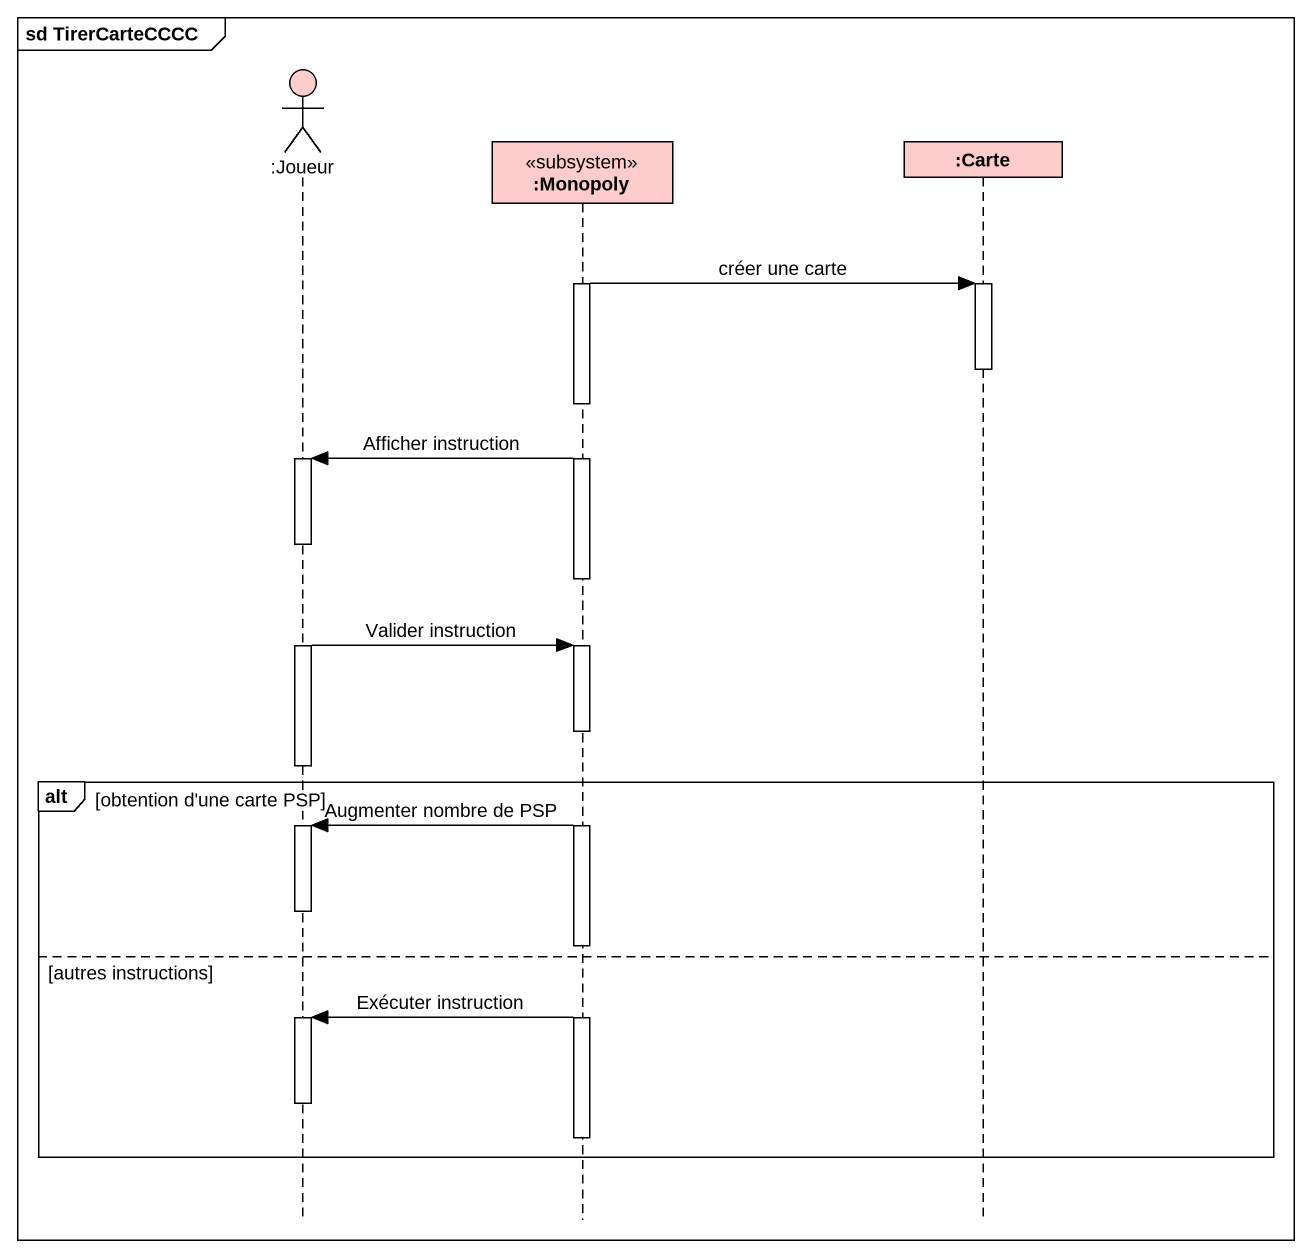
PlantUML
@startuml
mainframe sd TirerCarteCCCC
hide footbox
actor ":Joueur" as Joueur #FFCCCC
participant ":Monopoly" as Monopoly <<subsystem>> #FFCCCC
participant ":Carte" as Carte #FFCCCC

activate Monopoly
Monopoly -> Carte : créer une carte
activate Carte
deactivate Carte
Monopoly -> Joueur : Afficher instruction
activate Joueur
deactivate Monopoly
Joueur -> Monopoly : Valider instruction
activate Monopoly
deactivate Joueur
alt obtention d'une carte PSP
  Monopoly -> Joueur : Augmenter nombre de PSP
  activate Joueur
  deactivate Joueur
else autres instructions
  Monopoly -> Joueur : Exécuter instruction
  activate Joueur
  deactivate Joueur
  deactivate Monopoly
end
@enduml
